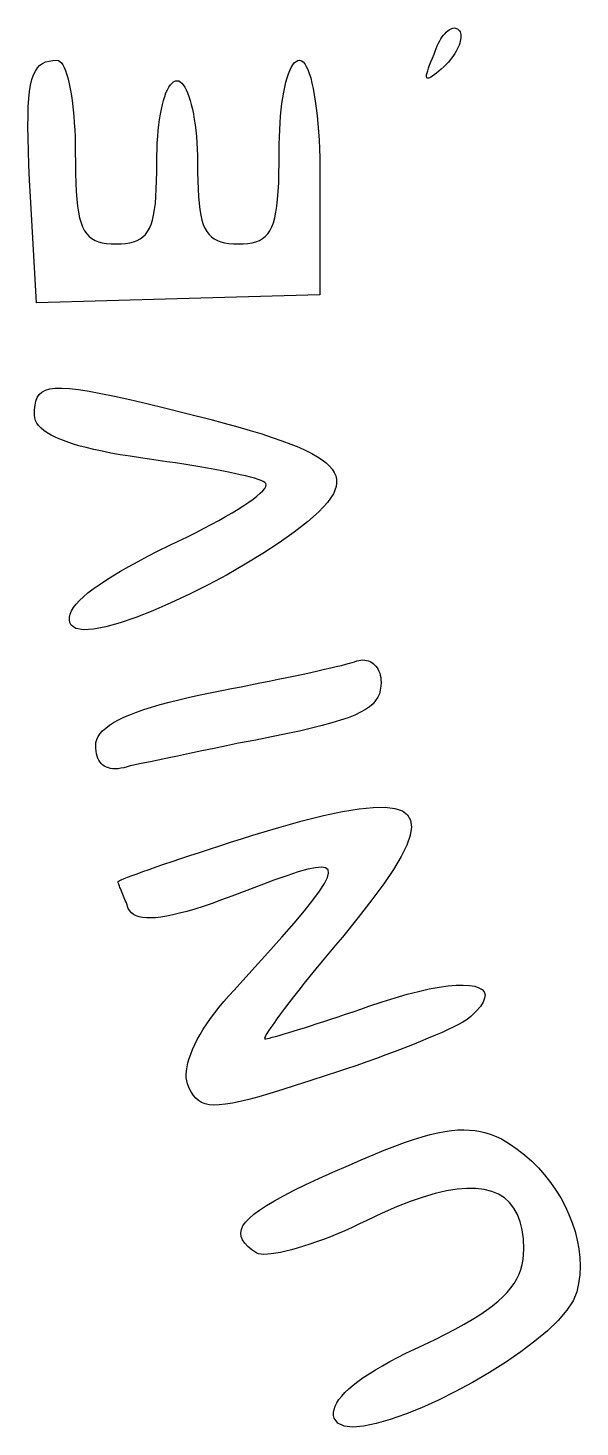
# Model space of a CAD drawing. Header units: metres. Extents: x -185 to 1201, y -340 to 309.
# Drawn here: x 858.2 to 862.98, y 54.16 to 66.27 of the extents above; entities that cross this region are included whole.
import ezdxf

# ---------------------------------------------------------------- set-up
doc = ezdxf.new("R2010")
doc.units = ezdxf.units.M

msp = doc.modelspace()

# ---------------------------------------------------------------- linework, layer by layer
for p, q in [((861.798, 66.2064), (861.81, 66.2201)), ((861.81, 66.2201), (861.821, 66.2322)), ((861.821, 66.2322), (861.833, 66.2426)), ((861.833, 66.2426), (861.845, 66.2512)), ((861.845, 66.2512), (861.857, 66.258)), ((861.857, 66.258), (861.868, 66.263)), ((861.868, 66.263), (861.879, 66.2661)), ((861.879, 66.2661), (861.89, 66.2673)), ((861.89, 66.2673), (861.9, 66.2665)), ((861.9, 66.2665), (861.91, 66.2638)), ((861.91, 66.2638), (861.919, 66.259)), ((861.919, 66.259), (861.927, 66.2521)), ((861.927, 66.2521), (861.934, 66.2435)), ((861.934, 66.2435), (861.94, 66.2337)), ((861.94, 66.2337), (861.944, 66.2227)), ((861.944, 66.2227), (861.947, 66.2106)), ((861.947, 66.2106), (861.948, 66.1975)), ((861.724, 66.0662), (861.733, 66.0906)), ((861.733, 66.0906), (861.743, 66.1136)), ((861.743, 66.1136), (861.753, 66.1352)), ((861.753, 66.1352), (861.764, 66.1553)), ((861.764, 66.1553), (861.775, 66.1739)), ((861.775, 66.1739), (861.786, 66.1909)), ((861.786, 66.1909), (861.798, 66.2064)), ((861.924, 66.1023), (861.916, 66.0844)), ((861.932, 66.1198), (861.924, 66.1023)), ((861.938, 66.1367), (861.932, 66.1198)), ((861.942, 66.153), (861.938, 66.1367)), ((861.945, 66.1686), (861.942, 66.153)), ((861.947, 66.1835), (861.945, 66.1686)), ((861.948, 66.1975), (861.947, 66.1835)), ((858.329, 65.9611), (858.355, 65.9734)), ((858.355, 65.9734), (858.385, 65.9816)), ((858.385, 65.9816), (858.417, 65.9861)), ((858.417, 65.9861), (858.452, 65.9875)), ((858.452, 65.9875), (858.465, 65.9849)), ((858.465, 65.9849), (858.478, 65.9772)), ((858.478, 65.9772), (858.491, 65.9646)), ((860.506, 65.9646), (860.521, 65.9772)), ((860.521, 65.9772), (860.536, 65.9849)), ((860.536, 65.9849), (860.551, 65.9875)), ((860.551, 65.9875), (860.567, 65.9841)), ((860.567, 65.9841), (860.582, 65.9741)), ((860.582, 65.9741), (860.597, 65.9578)), ((861.676, 65.9446), (861.688, 65.9731)), ((861.688, 65.9731), (861.701, 66.0051)), ((861.701, 66.0051), (861.716, 66.0404)), ((861.716, 66.0404), (861.724, 66.0662)), ((861.839, 65.972), (861.822, 65.9532)), ((861.854, 65.991), (861.839, 65.972)), ((861.869, 66.0099), (861.854, 65.991)), ((861.883, 66.0288), (861.869, 66.0099)), ((861.895, 66.0476), (861.883, 66.0288)), ((861.906, 66.0662), (861.895, 66.0476)), ((861.916, 66.0844), (861.906, 66.0662)), ((858.236, 65.8209), (858.25, 65.8611)), ((858.25, 65.8611), (858.266, 65.8947)), ((858.266, 65.8947), (858.284, 65.9222)), ((858.284, 65.9222), (858.305, 65.9442)), ((858.305, 65.9442), (858.329, 65.9611)), ((858.491, 65.9646), (858.503, 65.9473)), ((858.503, 65.9473), (858.514, 65.9255)), ((858.514, 65.9255), (858.526, 65.8994)), ((858.526, 65.8994), (858.536, 65.8692)), ((858.536, 65.8692), (858.546, 65.8351)), ((860.444, 65.8351), (860.455, 65.8692)), ((860.455, 65.8692), (860.467, 65.8994)), ((860.467, 65.8994), (860.479, 65.9255)), ((860.479, 65.9255), (860.492, 65.9473)), ((860.492, 65.9473), (860.506, 65.9646)), ((860.597, 65.9578), (860.61, 65.9354)), ((860.61, 65.9354), (860.624, 65.9073)), ((860.624, 65.9073), (860.636, 65.8737)), ((860.636, 65.8737), (860.648, 65.8348)), ((861.65, 65.8508), (861.651, 65.8631)), ((861.651, 65.8415), (861.65, 65.8508)), ((861.651, 65.8631), (861.655, 65.8786)), ((861.655, 65.8786), (861.66, 65.8974)), ((861.66, 65.8974), (861.667, 65.9193)), ((861.667, 65.9193), (861.676, 65.9446)), ((861.701, 65.8494), (861.687, 65.8408)), ((861.717, 65.8609), (861.701, 65.8494)), ((861.735, 65.8752), (861.717, 65.8609)), ((861.756, 65.8923), (861.735, 65.8752)), ((861.778, 65.9121), (861.756, 65.8923)), ((861.804, 65.9346), (861.778, 65.9121)), ((861.822, 65.9532), (861.804, 65.9346)), ((858.216, 65.7188), (858.225, 65.7736)), ((858.225, 65.7736), (858.236, 65.8209)), ((858.546, 65.8351), (858.556, 65.7973)), ((858.556, 65.7973), (858.565, 65.756)), ((858.565, 65.756), (858.573, 65.7114)), ((859.396, 65.705), (859.408, 65.732)), ((859.408, 65.732), (859.421, 65.7554)), ((859.421, 65.7554), (859.434, 65.775)), ((859.434, 65.775), (859.448, 65.7905)), ((859.448, 65.7905), (859.462, 65.8018)), ((859.462, 65.8018), (859.477, 65.8087)), ((859.477, 65.8087), (859.493, 65.8111)), ((859.493, 65.8111), (859.506, 65.8087)), ((859.506, 65.8087), (859.519, 65.8018)), ((859.519, 65.8018), (859.532, 65.7905)), ((859.532, 65.7905), (859.545, 65.775)), ((859.545, 65.775), (859.558, 65.7554)), ((859.558, 65.7554), (859.57, 65.732)), ((859.57, 65.732), (859.582, 65.705)), ((860.415, 65.7114), (860.424, 65.756)), ((860.424, 65.756), (860.433, 65.7973)), ((860.433, 65.7973), (860.444, 65.8351)), ((860.648, 65.8348), (860.659, 65.7911)), ((860.659, 65.7911), (860.67, 65.7426)), ((860.67, 65.7426), (860.679, 65.6898)), ((861.654, 65.8354), (861.651, 65.8415)), ((861.659, 65.8322), (861.654, 65.8354)), ((861.666, 65.8321), (861.659, 65.8322)), ((861.675, 65.835), (861.666, 65.8321)), ((861.687, 65.8408), (861.675, 65.835)), ((858.205, 65.5847), (858.21, 65.656)), ((858.21, 65.656), (858.216, 65.7188)), ((858.573, 65.7114), (858.581, 65.6636)), ((858.581, 65.6636), (858.587, 65.613)), ((858.587, 65.613), (858.593, 65.5597)), ((859.356, 65.5641), (859.365, 65.6039)), ((859.365, 65.6039), (859.375, 65.6407)), ((859.375, 65.6407), (859.385, 65.6745)), ((859.385, 65.6745), (859.396, 65.705)), ((859.582, 65.705), (859.593, 65.6745)), ((859.593, 65.6745), (859.604, 65.6407)), ((859.604, 65.6407), (859.614, 65.6039)), ((859.614, 65.6039), (859.624, 65.5641)), ((860.393, 65.5597), (860.399, 65.613)), ((860.399, 65.613), (860.407, 65.6636)), ((860.407, 65.6636), (860.415, 65.7114)), ((860.679, 65.6898), (860.688, 65.6329)), ((860.688, 65.6329), (860.696, 65.5722)), ((858.202, 65.4145), (858.203, 65.5043)), ((858.203, 65.5043), (858.205, 65.5847)), ((858.593, 65.5597), (858.599, 65.5038)), ((858.599, 65.5038), (858.603, 65.4456)), ((859.341, 65.4765), (859.348, 65.5215)), ((859.348, 65.5215), (859.356, 65.5641)), ((859.624, 65.5641), (859.633, 65.5215)), ((859.633, 65.5215), (859.641, 65.4765)), ((860.383, 65.4456), (860.388, 65.5038)), ((860.388, 65.5038), (860.393, 65.5597)), ((860.696, 65.5722), (860.703, 65.5079)), ((860.703, 65.5079), (860.71, 65.4404)), ((858.203, 65.3147), (858.202, 65.4145)), ((858.603, 65.4456), (858.607, 65.3853)), ((858.607, 65.3853), (858.609, 65.3231)), ((859.325, 65.3279), (859.329, 65.3795)), ((859.329, 65.3795), (859.335, 65.4291)), ((859.335, 65.4291), (859.341, 65.4765)), ((859.641, 65.4765), (859.648, 65.4291)), ((859.648, 65.4291), (859.654, 65.3795)), ((859.654, 65.3795), (859.66, 65.3279)), ((860.377, 65.3231), (860.38, 65.3853)), ((860.38, 65.3853), (860.383, 65.4456)), ((860.71, 65.4404), (860.715, 65.3699)), ((860.715, 65.3699), (860.72, 65.2966)), ((858.206, 65.2044), (858.203, 65.3147)), ((858.609, 65.3231), (858.611, 65.2592)), ((858.611, 65.2592), (858.611, 65.1937)), ((859.319, 65.2196), (859.321, 65.2746)), ((859.321, 65.2746), (859.325, 65.3279)), ((859.66, 65.3279), (859.664, 65.2746)), ((859.664, 65.2746), (859.667, 65.2196)), ((860.375, 65.1937), (860.376, 65.2592)), ((860.376, 65.2592), (860.377, 65.3231)), ((860.72, 65.2966), (860.723, 65.2209)), ((858.21, 65.0831), (858.206, 65.2044)), ((858.611, 65.1937), (858.612, 65.0972)), ((859.317, 65.1632), (859.319, 65.2196)), ((859.317, 65.1055), (859.317, 65.1632)), ((859.667, 65.2196), (859.669, 65.1632)), ((859.669, 65.1632), (859.669, 65.1055)), ((860.375, 65.0972), (860.375, 65.1937)), ((860.723, 65.2209), (860.726, 65.1431)), ((860.726, 65.1431), (860.727, 65.0634)), ((858.216, 64.9504), (858.21, 65.0831)), ((858.612, 65.0972), (858.613, 65.0086)), ((858.613, 65.0086), (858.615, 64.9276)), ((859.315, 64.9444), (859.316, 65.0216)), ((859.316, 65.0216), (859.317, 65.1055)), ((859.669, 65.1055), (859.67, 65.0216)), ((859.67, 65.0216), (859.671, 64.9444)), ((860.371, 64.9276), (860.373, 65.0086)), ((860.373, 65.0086), (860.375, 65.0972)), ((860.727, 65.0634), (860.728, 64.9821)), ((858.223, 64.8057), (858.216, 64.9504)), ((858.615, 64.9276), (858.619, 64.8538)), ((859.312, 64.8734), (859.315, 64.9444)), ((859.671, 64.9444), (859.674, 64.8734)), ((860.367, 64.8538), (860.371, 64.9276)), ((860.728, 64.9821), (860.728, 63.959)), ((858.276, 63.8885), (858.223, 64.8057)), ((858.619, 64.8538), (858.624, 64.7869)), ((858.624, 64.7869), (858.631, 64.7267)), ((859.304, 64.7497), (859.309, 64.8087)), ((859.309, 64.8087), (859.312, 64.8734)), ((859.674, 64.8734), (859.677, 64.8087)), ((859.677, 64.8087), (859.682, 64.7497)), ((860.355, 64.7267), (860.362, 64.7869)), ((860.362, 64.7869), (860.367, 64.8538)), ((858.631, 64.7267), (858.639, 64.6727)), ((858.639, 64.6727), (858.649, 64.6248)), ((859.279, 64.6057), (859.289, 64.6485)), ((859.289, 64.6485), (859.297, 64.6964)), ((859.297, 64.6964), (859.304, 64.7497)), ((859.682, 64.7497), (859.689, 64.6964)), ((859.689, 64.6964), (859.697, 64.6485)), ((859.697, 64.6485), (859.707, 64.6057)), ((860.337, 64.6248), (860.347, 64.6727)), ((860.347, 64.6727), (860.355, 64.7267)), ((858.649, 64.6248), (858.661, 64.5825)), ((858.661, 64.5825), (858.675, 64.5455)), ((858.675, 64.5455), (858.691, 64.5136)), ((859.236, 64.5055), (859.253, 64.5345)), ((859.253, 64.5345), (859.267, 64.5678)), ((859.267, 64.5678), (859.279, 64.6057)), ((859.707, 64.6057), (859.719, 64.5678)), ((859.719, 64.5678), (859.733, 64.5345)), ((859.733, 64.5345), (859.75, 64.5055)), ((860.295, 64.5136), (860.311, 64.5455)), ((860.311, 64.5455), (860.325, 64.5825)), ((860.325, 64.5825), (860.337, 64.6248)), ((858.691, 64.5136), (858.71, 64.4864)), ((858.71, 64.4864), (858.731, 64.4635)), ((858.731, 64.4635), (858.755, 64.4448)), ((858.755, 64.4448), (858.782, 64.4298)), ((858.782, 64.4298), (858.812, 64.4182)), ((858.812, 64.4182), (858.845, 64.4098)), ((858.845, 64.4098), (858.881, 64.4041)), ((858.881, 64.4041), (858.921, 64.401)), ((858.921, 64.401), (858.964, 64.4)), ((858.964, 64.4), (859.007, 64.401)), ((859.007, 64.401), (859.047, 64.404)), ((859.047, 64.404), (859.083, 64.4095)), ((859.083, 64.4095), (859.116, 64.4175)), ((859.116, 64.4175), (859.146, 64.4284)), ((859.146, 64.4284), (859.172, 64.4424)), ((859.172, 64.4424), (859.196, 64.4597)), ((859.196, 64.4597), (859.218, 64.4807)), ((859.218, 64.4807), (859.236, 64.5055)), ((859.75, 64.5055), (859.769, 64.4807)), ((859.769, 64.4807), (859.79, 64.4597)), ((859.79, 64.4597), (859.814, 64.4424)), ((859.814, 64.4424), (859.841, 64.4284)), ((859.841, 64.4284), (859.87, 64.4175)), ((859.87, 64.4175), (859.903, 64.4095)), ((859.903, 64.4095), (859.939, 64.404)), ((859.939, 64.404), (859.979, 64.401)), ((859.979, 64.401), (860.022, 64.4)), ((860.022, 64.4), (860.065, 64.401)), ((860.065, 64.401), (860.105, 64.4041)), ((860.105, 64.4041), (860.141, 64.4098)), ((860.141, 64.4098), (860.174, 64.4182)), ((860.174, 64.4182), (860.204, 64.4298)), ((860.204, 64.4298), (860.231, 64.4448)), ((860.231, 64.4448), (860.255, 64.4635)), ((860.255, 64.4635), (860.276, 64.4864)), ((860.276, 64.4864), (860.295, 64.5136)), ((859.493, 63.9238), (858.276, 63.8885)), ((860.728, 63.959), (859.493, 63.9238)), ((858.271, 63.0397), (858.282, 63.0704)), ((858.282, 63.0704), (858.299, 63.0964)), ((858.299, 63.0964), (858.323, 63.1174)), ((858.323, 63.1174), (858.353, 63.1335)), ((858.353, 63.1335), (858.391, 63.1447)), ((858.391, 63.1447), (858.438, 63.1509)), ((858.438, 63.1509), (858.494, 63.1521)), ((858.494, 63.1521), (858.561, 63.1482)), ((858.561, 63.1482), (858.639, 63.1393)), ((858.639, 63.1393), (858.73, 63.1253)), ((858.73, 63.1253), (858.833, 63.1063)), ((858.833, 63.1063), (858.95, 63.082)), ((858.95, 63.082), (859.082, 63.0527)), ((858.258, 62.9183), (858.259, 62.9636)), ((858.259, 62.9636), (858.263, 63.004)), ((858.263, 63.004), (858.271, 63.0397)), ((859.082, 63.0527), (859.23, 63.0181)), ((859.23, 63.0181), (859.394, 62.9783)), ((859.394, 62.9783), (859.576, 62.9333)), ((858.261, 62.8948), (858.258, 62.9183)), ((858.267, 62.8718), (858.261, 62.8948)), ((858.279, 62.8493), (858.267, 62.8718)), ((858.294, 62.8273), (858.279, 62.8493)), ((858.315, 62.8059), (858.294, 62.8273)), ((859.576, 62.9333), (859.775, 62.8831)), ((859.775, 62.8831), (859.9, 62.8493)), ((859.9, 62.8493), (860.017, 62.8168)), ((858.34, 62.785), (858.315, 62.8059)), ((858.369, 62.7646), (858.34, 62.785)), ((858.403, 62.7448), (858.369, 62.7646)), ((858.442, 62.7254), (858.403, 62.7448)), ((858.485, 62.7067), (858.442, 62.7254)), ((858.533, 62.6884), (858.485, 62.7067)), ((860.017, 62.8168), (860.125, 62.7853)), ((860.125, 62.7853), (860.224, 62.7548)), ((860.224, 62.7548), (860.316, 62.7251)), ((860.316, 62.7251), (860.399, 62.6962)), ((858.586, 62.6707), (858.533, 62.6884)), ((858.643, 62.6535), (858.586, 62.6707)), ((858.705, 62.6368), (858.643, 62.6535)), ((858.772, 62.6207), (858.705, 62.6368)), ((858.843, 62.6051), (858.772, 62.6207)), ((858.919, 62.59), (858.843, 62.6051)), ((859, 62.5754), (858.919, 62.59)), ((860.399, 62.6962), (860.475, 62.6679)), ((860.475, 62.6679), (860.544, 62.6401)), ((860.544, 62.6401), (860.605, 62.6126)), ((860.605, 62.6126), (860.659, 62.5854)), ((860.659, 62.5854), (860.707, 62.5583)), ((859.085, 62.5614), (859, 62.5754)), ((859.176, 62.5479), (859.085, 62.5614)), ((859.252, 62.5372), (859.176, 62.5479)), ((859.328, 62.5263), (859.252, 62.5372)), ((859.403, 62.5152), (859.328, 62.5263)), ((859.477, 62.5039), (859.403, 62.5152)), ((859.55, 62.4925), (859.477, 62.5039)), ((859.62, 62.4811), (859.55, 62.4925)), ((859.689, 62.4696), (859.62, 62.4811)), ((859.755, 62.4582), (859.689, 62.4696)), ((859.818, 62.4468), (859.755, 62.4582)), ((860.707, 62.5583), (860.748, 62.5313)), ((860.748, 62.5313), (860.783, 62.5041)), ((860.783, 62.5041), (860.812, 62.4767)), ((860.812, 62.4767), (860.834, 62.449)), ((859.879, 62.4355), (859.818, 62.4468)), ((859.936, 62.4243), (859.879, 62.4355)), ((859.99, 62.4133), (859.936, 62.4243)), ((860.039, 62.4025), (859.99, 62.4133)), ((860.085, 62.392), (860.039, 62.4025)), ((860.126, 62.3817), (860.085, 62.392)), ((860.162, 62.3718), (860.126, 62.3817)), ((860.193, 62.3623), (860.162, 62.3718)), ((860.218, 62.3531), (860.193, 62.3623)), ((860.238, 62.3445), (860.218, 62.3531)), ((860.252, 62.3362), (860.238, 62.3445)), ((860.261, 62.3269), (860.252, 62.3362)), ((860.834, 62.449), (860.852, 62.4208)), ((860.852, 62.4208), (860.864, 62.392)), ((860.864, 62.392), (860.87, 62.3625)), ((860.87, 62.3625), (860.872, 62.3322)), ((860.15, 62.192), (860.183, 62.2177)), ((860.183, 62.2177), (860.211, 62.2415)), ((860.211, 62.2415), (860.234, 62.2632)), ((860.234, 62.2632), (860.25, 62.2828)), ((860.25, 62.2828), (860.26, 62.3)), ((860.26, 62.3), (860.264, 62.3147)), ((860.264, 62.3147), (860.261, 62.3269)), ((860.844, 62.2355), (860.792, 62.1617)), ((860.869, 62.301), (860.844, 62.2355)), ((860.872, 62.3322), (860.869, 62.301)), ((859.968, 62.0734), (860.021, 62.1051)), ((860.021, 62.1051), (860.069, 62.1356)), ((860.069, 62.1356), (860.112, 62.1646)), ((860.112, 62.1646), (860.15, 62.192)), ((860.792, 62.1617), (860.717, 62.081)), ((859.788, 61.9716), (859.852, 62.0065)), ((859.852, 62.0065), (859.912, 62.0404)), ((859.912, 62.0404), (859.968, 62.0734)), ((860.62, 61.995), (860.506, 61.9052)), ((860.717, 62.081), (860.62, 61.995)), ((859.501, 61.8265), (859.577, 61.8633)), ((859.577, 61.8633), (859.65, 61.8999)), ((859.65, 61.8999), (859.72, 61.9361)), ((859.72, 61.9361), (859.788, 61.9716)), ((860.506, 61.9052), (860.376, 61.813)), ((859.238, 61.6968), (859.327, 61.7425)), ((859.327, 61.7425), (859.423, 61.7894)), ((859.423, 61.7894), (859.501, 61.8265)), ((860.376, 61.813), (860.234, 61.7198)), ((859.002, 61.5679), (859.075, 61.6095)), ((859.075, 61.6095), (859.154, 61.6525)), ((859.154, 61.6525), (859.238, 61.6968)), ((860.082, 61.6273), (859.924, 61.5368)), ((860.234, 61.7198), (860.082, 61.6273)), ((858.817, 61.4508), (858.873, 61.4885)), ((858.873, 61.4885), (858.935, 61.5275)), ((858.935, 61.5275), (859.002, 61.5679)), ((859.924, 61.5368), (859.762, 61.4499)), ((858.682, 61.3456), (858.721, 61.3793)), ((858.721, 61.3793), (858.766, 61.4144)), ((858.766, 61.4144), (858.817, 61.4508)), ((859.599, 61.368), (859.439, 61.2926)), ((859.762, 61.4499), (859.599, 61.368)), ((858.579, 61.2239), (858.596, 61.2523)), ((858.596, 61.2523), (858.619, 61.2821)), ((858.619, 61.2821), (858.648, 61.3132)), ((858.648, 61.3132), (858.682, 61.3456)), ((859.439, 61.2926), (859.283, 61.2252)), ((858.561, 61.171), (858.567, 61.1968)), ((858.561, 61.1465), (858.561, 61.171)), ((858.565, 61.1234), (858.561, 61.1465)), ((858.567, 61.1968), (858.579, 61.2239)), ((859.136, 61.1673), (858.999, 61.1203)), ((859.283, 61.2252), (859.136, 61.1673)), ((858.576, 61.1015), (858.565, 61.1234)), ((858.616, 61.0715), (858.576, 61.1015)), ((858.681, 61.0599), (858.616, 61.0715)), ((858.768, 61.0651), (858.681, 61.0599)), ((858.875, 61.0857), (858.768, 61.0651)), ((858.999, 61.1203), (858.875, 61.0857)), ((860.913, 60.7531), (860.951, 60.7626)), ((860.951, 60.7626), (860.983, 60.7709)), ((860.983, 60.7709), (861.008, 60.7781)), ((861.008, 60.7781), (861.028, 60.784)), ((861.028, 60.784), (861.046, 60.7909)), ((861.046, 60.7909), (861.064, 60.7958)), ((861.064, 60.7958), (861.082, 60.7986)), ((861.082, 60.7986), (861.099, 60.7995)), ((861.099, 60.7995), (861.116, 60.7986)), ((861.116, 60.7986), (861.132, 60.7959)), ((861.132, 60.7959), (861.147, 60.7915)), ((861.147, 60.7915), (861.162, 60.7854)), ((861.162, 60.7854), (861.176, 60.7778)), ((861.176, 60.7778), (861.189, 60.7686)), ((861.189, 60.7686), (861.201, 60.7579)), ((860.366, 60.6325), (860.441, 60.6481)), ((860.441, 60.6481), (860.513, 60.6634)), ((860.513, 60.6634), (860.582, 60.6782)), ((860.582, 60.6782), (860.648, 60.6925)), ((860.648, 60.6925), (860.71, 60.7061)), ((860.71, 60.7061), (860.768, 60.7191)), ((860.768, 60.7191), (860.821, 60.7313)), ((860.821, 60.7313), (860.869, 60.7427)), ((860.869, 60.7427), (860.913, 60.7531)), ((861.201, 60.7579), (861.212, 60.7459)), ((861.212, 60.7459), (861.222, 60.7326)), ((861.222, 60.7326), (861.231, 60.718)), ((861.231, 60.718), (861.238, 60.7022)), ((861.238, 60.7022), (861.245, 60.6853)), ((861.245, 60.6853), (861.25, 60.6673)), ((861.25, 60.6673), (861.254, 60.6483)), ((861.254, 60.6483), (861.256, 60.6284)), ((859.793, 60.5194), (859.878, 60.5354)), ((859.878, 60.5354), (859.962, 60.5516)), ((859.962, 60.5516), (860.045, 60.5679)), ((860.045, 60.5679), (860.128, 60.5842)), ((860.128, 60.5842), (860.209, 60.6005)), ((860.209, 60.6005), (860.289, 60.6166)), ((860.289, 60.6166), (860.366, 60.6325)), ((861.25, 60.5381), (861.242, 60.5063)), ((861.255, 60.5718), (861.25, 60.5381)), ((861.257, 60.6076), (861.255, 60.5718)), ((861.256, 60.6284), (861.257, 60.6076)), ((859.272, 60.3915), (859.346, 60.4131)), ((859.346, 60.4131), (859.424, 60.4345)), ((859.424, 60.4345), (859.508, 60.4558)), ((859.508, 60.4558), (859.598, 60.4771)), ((859.598, 60.4771), (859.693, 60.4983)), ((859.693, 60.4983), (859.793, 60.5194)), ((861.187, 60.4211), (861.158, 60.3953)), ((861.21, 60.4481), (861.187, 60.4211)), ((861.228, 60.4764), (861.21, 60.4481)), ((861.242, 60.5063), (861.228, 60.4764)), ((858.943, 60.2578), (858.985, 60.2807)), ((858.985, 60.2807), (859.032, 60.3034)), ((859.032, 60.3034), (859.084, 60.3257)), ((859.084, 60.3257), (859.142, 60.3479)), ((859.142, 60.3479), (859.204, 60.3698)), ((859.204, 60.3698), (859.272, 60.3915)), ((860.972, 60.3002), (860.906, 60.2774)), ((861.03, 60.3232), (860.972, 60.3002)), ((861.08, 60.3466), (861.03, 60.3232)), ((861.122, 60.3706), (861.08, 60.3466)), ((861.158, 60.3953), (861.122, 60.3706)), ((858.809, 60.1379), (858.826, 60.1627)), ((858.826, 60.1627), (858.848, 60.1871)), ((858.848, 60.1871), (858.875, 60.211)), ((858.875, 60.211), (858.906, 60.2346)), ((858.906, 60.2346), (858.943, 60.2578)), ((860.436, 60.1595), (860.31, 60.1338)), ((860.55, 60.1843), (860.436, 60.1595)), ((860.654, 60.2083), (860.55, 60.1843)), ((860.748, 60.2317), (860.654, 60.2083)), ((860.832, 60.2547), (860.748, 60.2317)), ((860.906, 60.2774), (860.832, 60.2547)), ((858.788, 60.0608), (858.79, 60.087)), ((858.788, 60.0352), (858.788, 60.0608)), ((858.79, 60.087), (858.797, 60.1127)), ((858.797, 60.1127), (858.809, 60.1379)), ((859.919, 60.0569), (859.813, 60.0346)), ((860.022, 60.0785), (859.919, 60.0569)), ((860.172, 60.1068), (860.022, 60.0785)), ((860.31, 60.1338), (860.172, 60.1068)), ((858.791, 60.0111), (858.788, 60.0352)), ((858.795, 59.9887), (858.791, 60.0111)), ((858.8, 59.968), (858.795, 59.9887)), ((858.807, 59.9489), (858.8, 59.968)), ((858.816, 59.9316), (858.807, 59.9489)), ((858.826, 59.916), (858.816, 59.9316)), ((858.837, 59.9022), (858.826, 59.916)), ((859.261, 59.9197), (859.182, 59.9037)), ((859.396, 59.9477), (859.261, 59.9197)), ((859.495, 59.9682), (859.396, 59.9477)), ((859.599, 59.9899), (859.495, 59.9682)), ((859.706, 60.0121), (859.599, 59.9899)), ((859.813, 60.0346), (859.706, 60.0121)), ((858.85, 59.8902), (858.837, 59.9022)), ((858.865, 59.88), (858.85, 59.8902)), ((858.881, 59.8717), (858.865, 59.88)), ((858.898, 59.8652), (858.881, 59.8717)), ((858.917, 59.8607), (858.898, 59.8652)), ((858.937, 59.8581), (858.917, 59.8607)), ((858.959, 59.8574), (858.937, 59.8581)), ((858.982, 59.8588), (858.959, 59.8574)), ((859.006, 59.8621), (858.982, 59.8588)), ((859.032, 59.8675), (859.006, 59.8621)), ((859.059, 59.8749), (859.032, 59.8675)), ((859.087, 59.8844), (859.059, 59.8749)), ((859.116, 59.8901), (859.087, 59.8844)), ((859.182, 59.9037), (859.116, 59.8901)), ((860.575, 59.4072), (860.759, 59.4528)), ((860.759, 59.4528), (860.922, 59.4876)), ((860.922, 59.4876), (861.066, 59.5116)), ((861.066, 59.5116), (861.189, 59.5243)), ((861.189, 59.5243), (861.293, 59.5256)), ((861.293, 59.5256), (861.376, 59.5153)), ((861.376, 59.5153), (861.441, 59.4931)), ((861.441, 59.4931), (861.486, 59.4589)), ((861.486, 59.4589), (861.512, 59.4124)), ((860.146, 59.2847), (860.371, 59.3511)), ((860.371, 59.3511), (860.575, 59.4072)), ((861.52, 59.3533), (861.509, 59.2815)), ((861.512, 59.4124), (861.52, 59.3533)), ((859.772, 59.1629), (859.862, 59.1923)), ((859.862, 59.1923), (859.954, 59.2224)), ((859.954, 59.2224), (860.049, 59.2533)), ((860.049, 59.2533), (860.146, 59.2847)), ((861.479, 59.1967), (861.431, 59.0987)), ((861.509, 59.2815), (861.479, 59.1967)), ((859.449, 59.0556), (859.524, 59.0807)), ((859.524, 59.0807), (859.603, 59.1071)), ((859.603, 59.1071), (859.686, 59.1345)), ((859.686, 59.1345), (859.772, 59.1629)), ((861.431, 59.0987), (861.364, 58.9873)), ((859.102, 58.9344), (859.146, 58.9506)), ((859.146, 58.9506), (859.196, 58.9685)), ((859.196, 58.9685), (859.251, 58.988)), ((859.251, 58.988), (859.312, 59.0091)), ((859.312, 59.0091), (859.378, 59.0317)), ((859.378, 59.0317), (859.449, 59.0556)), ((860.54, 58.9652), (860.442, 58.9334)), ((860.622, 58.9884), (860.54, 58.9652)), ((860.689, 59.0024), (860.622, 58.9884)), ((860.741, 59.0067), (860.689, 59.0024)), ((860.777, 59.0008), (860.741, 59.0067)), ((860.798, 58.9841), (860.777, 59.0008)), ((860.792, 58.9165), (860.803, 58.9562)), ((860.803, 58.9562), (860.798, 58.9841)), ((861.364, 58.9873), (861.28, 58.8622)), ((858.982, 58.879), (858.983, 58.8828)), ((858.982, 58.8757), (858.982, 58.879)), ((858.983, 58.8712), (858.982, 58.8757)), ((858.983, 58.8828), (858.992, 58.889)), ((858.985, 58.8654), (858.983, 58.8712)), ((858.987, 58.8586), (858.985, 58.8654)), ((858.99, 58.8506), (858.987, 58.8586)), ((858.994, 58.8417), (858.99, 58.8506)), ((858.992, 58.889), (859.009, 58.8973)), ((858.998, 58.8319), (858.994, 58.8417)), ((859.002, 58.8212), (858.998, 58.8319)), ((859.009, 58.8973), (859.033, 58.9077)), ((859.033, 58.9077), (859.064, 58.9201)), ((859.064, 58.9201), (859.102, 58.9344)), ((860.201, 58.8456), (859.965, 58.7554)), ((860.329, 58.8933), (860.201, 58.8456)), ((860.442, 58.9334), (860.329, 58.8933)), ((860.724, 58.7997), (860.766, 58.8645)), ((860.766, 58.8645), (860.792, 58.9165)), ((861.28, 58.8622), (861.178, 58.7232)), ((859.018, 58.7846), (859.002, 58.8212)), ((859.023, 58.7711), (859.018, 58.7846)), ((859.029, 58.7571), (859.023, 58.7711)), ((859.035, 58.7426), (859.029, 58.7571)), ((859.041, 58.7277), (859.035, 58.7426)), ((859.047, 58.7125), (859.041, 58.7277)), ((859.053, 58.6971), (859.047, 58.7125)), ((859.877, 58.7231), (859.795, 58.6939)), ((859.965, 58.7554), (859.877, 58.7231)), ((860.593, 58.6296), (860.667, 58.7216)), ((860.667, 58.7216), (860.724, 58.7997)), ((861.178, 58.7232), (861.059, 58.5702)), ((859.059, 58.6814), (859.053, 58.6971)), ((859.064, 58.6656), (859.059, 58.6814)), ((859.07, 58.6497), (859.064, 58.6656)), ((859.082, 58.6299), (859.07, 58.6497)), ((859.097, 58.6127), (859.082, 58.6299)), ((859.116, 58.5983), (859.097, 58.6127)), ((859.139, 58.5865), (859.116, 58.5983)), ((859.165, 58.5775), (859.139, 58.5865)), ((859.456, 58.5938), (859.402, 58.5828)), ((859.514, 58.6078), (859.456, 58.5938)), ((859.577, 58.6248), (859.514, 58.6078)), ((859.645, 58.6448), (859.577, 58.6248)), ((859.718, 58.6678), (859.645, 58.6448)), ((859.795, 58.6939), (859.718, 58.6678)), ((860.504, 58.5233), (860.593, 58.6296)), ((859.194, 58.5713), (859.165, 58.5775)), ((859.228, 58.5679), (859.194, 58.5713)), ((859.265, 58.5673), (859.228, 58.5679)), ((859.306, 58.5696), (859.265, 58.5673)), ((859.352, 58.5748), (859.306, 58.5696)), ((859.402, 58.5828), (859.352, 58.5748)), ((860.399, 58.4021), (860.504, 58.5233)), ((861.059, 58.5702), (860.922, 58.4028)), ((860.278, 58.2655), (860.399, 58.4021)), ((860.922, 58.4028), (860.862, 58.3319)), ((860.14, 58.1131), (860.278, 58.2655)), ((860.804, 58.2624), (860.747, 58.1944)), ((860.862, 58.3319), (860.804, 58.2624)), ((859.987, 57.9442), (860.14, 58.1131)), ((860.693, 58.1282), (860.641, 58.0641)), ((860.747, 58.1944), (860.693, 58.1282)), ((860.591, 58.0023), (860.545, 57.943)), ((860.641, 58.0641), (860.591, 58.0023)), ((861.758, 57.9685), (861.836, 57.9792)), ((861.836, 57.9792), (861.906, 57.9854)), ((861.906, 57.9854), (861.968, 57.9869)), ((861.968, 57.9869), (862.022, 57.9839)), ((862.022, 57.9839), (862.067, 57.9763)), ((859.897, 57.8443), (859.941, 57.894)), ((859.941, 57.894), (859.987, 57.9442)), ((860.5, 57.8866), (860.459, 57.8332)), ((860.545, 57.943), (860.5, 57.8866)), ((861.267, 57.8429), (861.378, 57.8777)), ((861.378, 57.8777), (861.483, 57.9077)), ((861.483, 57.9077), (861.582, 57.9327)), ((861.582, 57.9327), (861.673, 57.953)), ((861.673, 57.953), (861.758, 57.9685)), ((862.067, 57.9763), (862.104, 57.9643)), ((862.104, 57.9643), (862.131, 57.948)), ((862.131, 57.948), (862.148, 57.9273)), ((862.153, 57.873), (862.14, 57.8396)), ((862.148, 57.9273), (862.156, 57.9023)), ((862.156, 57.9023), (862.153, 57.873)), ((859.782, 57.6983), (859.818, 57.7463)), ((859.818, 57.7463), (859.856, 57.795)), ((859.856, 57.795), (859.897, 57.8443)), ((860.387, 57.7368), (860.355, 57.6941)), ((860.421, 57.7832), (860.387, 57.7368)), ((860.459, 57.8332), (860.421, 57.7832)), ((860.949, 57.7343), (861.015, 57.7566)), ((861.015, 57.7566), (861.083, 57.7795)), ((861.083, 57.7795), (861.151, 57.8031)), ((861.151, 57.8031), (861.267, 57.8429)), ((862.08, 57.7605), (862.033, 57.7149)), ((862.116, 57.8021), (862.08, 57.7605)), ((862.14, 57.8396), (862.116, 57.8021)), ((859.719, 57.6048), (859.749, 57.6511)), ((859.749, 57.6511), (859.782, 57.6983)), ((860.304, 57.6213), (860.284, 57.5917)), ((860.328, 57.6556), (860.304, 57.6213)), ((860.355, 57.6941), (860.328, 57.6556)), ((860.543, 57.6024), (860.593, 57.6182)), ((860.593, 57.6182), (860.646, 57.6351)), ((860.646, 57.6351), (860.703, 57.6531)), ((860.703, 57.6531), (860.761, 57.6721)), ((860.761, 57.6721), (860.822, 57.692)), ((860.822, 57.692), (860.885, 57.7127)), ((860.885, 57.7127), (860.949, 57.7343)), ((861.885, 57.625), (861.837, 57.6021)), ((861.927, 57.6464), (861.885, 57.625)), ((861.963, 57.6662), (861.927, 57.6464)), ((861.993, 57.6843), (861.963, 57.6662)), ((862.016, 57.7006), (861.993, 57.6843)), ((862.033, 57.7149), (862.016, 57.7006)), ((859.645, 57.4723), (859.667, 57.5153)), ((859.667, 57.5153), (859.692, 57.5595)), ((859.692, 57.5595), (859.719, 57.6048)), ((860.251, 57.5327), (860.249, 57.5238)), ((860.249, 57.5238), (860.252, 57.5208)), ((860.258, 57.5471), (860.251, 57.5327)), ((860.252, 57.5208), (860.26, 57.5217)), ((860.269, 57.5668), (860.258, 57.5471)), ((860.26, 57.5217), (860.273, 57.5244)), ((860.284, 57.5917), (860.269, 57.5668)), ((860.273, 57.5244), (860.291, 57.5289)), ((860.291, 57.5289), (860.315, 57.5349)), ((860.315, 57.5349), (860.342, 57.5426)), ((860.342, 57.5426), (860.375, 57.5518)), ((860.375, 57.5518), (860.411, 57.5624)), ((860.411, 57.5624), (860.451, 57.5745)), ((860.451, 57.5745), (860.495, 57.5878)), ((860.495, 57.5878), (860.543, 57.6024)), ((861.599, 57.4988), (861.529, 57.4706)), ((861.665, 57.5262), (861.599, 57.4988)), ((861.727, 57.5526), (861.665, 57.5262)), ((861.784, 57.578), (861.727, 57.5526)), ((861.837, 57.6021), (861.784, 57.578)), ((859.596, 57.3518), (859.61, 57.3904)), ((859.61, 57.3904), (859.626, 57.4307)), ((859.626, 57.4307), (859.645, 57.4723)), ((861.299, 57.3827), (861.217, 57.3527)), ((861.379, 57.4125), (861.299, 57.3827)), ((861.455, 57.4418), (861.379, 57.4125)), ((861.529, 57.4706), (861.455, 57.4418)), ((859.573, 57.246), (859.578, 57.2794)), ((859.578, 57.2794), (859.586, 57.3147)), ((859.586, 57.3147), (859.596, 57.3518)), ((860.959, 57.2624), (860.87, 57.2327)), ((861.047, 57.2924), (860.959, 57.2624)), ((861.133, 57.3226), (861.047, 57.2924)), ((861.217, 57.3527), (861.133, 57.3226)), ((859.57, 57.2145), (859.573, 57.246)), ((859.571, 57.185), (859.57, 57.2145)), ((859.575, 57.1578), (859.571, 57.185)), ((859.581, 57.1328), (859.575, 57.1578)), ((859.597, 57.0952), (859.581, 57.1328)), ((860.641, 57.158), (860.514, 57.1171)), ((860.781, 57.2033), (860.641, 57.158)), ((860.87, 57.2327), (860.781, 57.2033)), ((859.614, 57.0619), (859.597, 57.0952)), ((859.633, 57.0328), (859.614, 57.0619)), ((859.654, 57.008), (859.633, 57.0328)), ((860.199, 57.0212), (860.114, 56.9981)), ((860.294, 57.0487), (860.199, 57.0212)), ((860.398, 57.0806), (860.294, 57.0487)), ((860.514, 57.1171), (860.398, 57.0806)), ((859.677, 56.9875), (859.654, 57.008)), ((859.704, 56.9713), (859.677, 56.9875)), ((859.734, 56.9594), (859.704, 56.9713)), ((859.77, 56.9519), (859.734, 56.9594)), ((859.81, 56.9487), (859.77, 56.9519)), ((859.857, 56.9498), (859.81, 56.9487)), ((859.91, 56.9553), (859.857, 56.9498)), ((859.97, 56.9651), (859.91, 56.9553)), ((860.038, 56.9794), (859.97, 56.9651)), ((860.114, 56.9981), (860.038, 56.9794)), ((861.459, 56.6243), (861.538, 56.6512)), ((861.538, 56.6512), (861.612, 56.6742)), ((861.612, 56.6742), (861.682, 56.6934)), ((861.682, 56.6934), (861.747, 56.7087)), ((861.747, 56.7087), (861.808, 56.7205)), ((861.808, 56.7205), (861.866, 56.7286)), ((861.866, 56.7286), (861.921, 56.7333)), ((861.921, 56.7333), (861.973, 56.7346)), ((861.973, 56.7346), (862.023, 56.7326)), ((862.023, 56.7326), (862.071, 56.7274)), ((862.071, 56.7274), (862.118, 56.719)), ((862.118, 56.719), (862.163, 56.7077)), ((862.163, 56.7077), (862.208, 56.6935)), ((862.208, 56.6935), (862.253, 56.6764)), ((862.253, 56.6764), (862.298, 56.6565)), ((862.298, 56.6565), (862.368, 56.6145)), ((861.188, 56.5189), (861.284, 56.5582)), ((861.284, 56.5582), (861.375, 56.5933)), ((861.375, 56.5933), (861.459, 56.6243)), ((862.368, 56.6145), (862.435, 56.5681)), ((862.435, 56.5681), (862.499, 56.5175)), ((860.84, 56.3682), (860.975, 56.4272)), ((860.975, 56.4272), (861.085, 56.4753)), ((861.085, 56.4753), (861.188, 56.5189)), ((862.499, 56.5175), (862.56, 56.4631)), ((862.56, 56.4631), (862.618, 56.4052)), ((862.618, 56.4052), (862.672, 56.3441)), ((860.605, 56.2604), (860.717, 56.3126)), ((860.717, 56.3126), (860.84, 56.3682)), ((862.672, 56.3441), (862.722, 56.2802)), ((860.334, 56.1212), (860.414, 56.1648)), ((860.414, 56.1648), (860.504, 56.2112)), ((860.504, 56.2112), (860.605, 56.2604)), ((861.725, 56.1828), (861.62, 56.1522)), ((861.824, 56.2054), (861.725, 56.1828)), ((861.915, 56.2203), (861.824, 56.2054)), ((862, 56.2273), (861.915, 56.2203)), ((862.078, 56.2264), (862, 56.2273)), ((862.15, 56.2178), (862.078, 56.2264)), ((862.215, 56.2013), (862.15, 56.2178)), ((862.273, 56.177), (862.215, 56.2013)), ((862.324, 56.145), (862.273, 56.177)), ((862.722, 56.2802), (862.769, 56.2137)), ((862.769, 56.2137), (862.811, 56.145)), ((860.205, 56.0409), (860.265, 56.0799)), ((860.265, 56.0799), (860.334, 56.1212)), ((861.39, 56.0674), (861.265, 56.0132)), ((861.508, 56.1138), (861.39, 56.0674)), ((861.62, 56.1522), (861.508, 56.1138)), ((862.368, 56.1052), (862.324, 56.145)), ((862.406, 56.0576), (862.368, 56.1052)), ((862.437, 56.0023), (862.406, 56.0576)), ((862.811, 56.145), (862.849, 56.0744)), ((862.849, 56.0744), (862.882, 56.0023)), ((860.062, 55.9027), (860.084, 55.935)), ((860.084, 55.935), (860.115, 55.9686)), ((860.115, 55.9686), (860.155, 56.0038)), ((860.155, 56.0038), (860.205, 56.0409)), ((861.133, 55.951), (861.07, 55.9199)), ((861.265, 56.0132), (861.133, 55.951)), ((862.461, 55.9393), (862.437, 56.0023)), ((862.478, 55.8686), (862.461, 55.9393)), ((862.882, 56.0023), (862.911, 55.9288)), ((862.911, 55.9288), (862.935, 55.8544)), ((860.044, 55.8415), (860.048, 55.8716)), ((860.047, 55.8121), (860.044, 55.8415)), ((860.059, 55.7832), (860.047, 55.8121)), ((860.048, 55.8716), (860.062, 55.9027)), ((860.818, 55.8101), (860.758, 55.7867)), ((860.88, 55.8353), (860.818, 55.8101)), ((860.943, 55.862), (860.88, 55.8353)), ((861.006, 55.8902), (860.943, 55.862)), ((861.07, 55.9199), (861.006, 55.8902)), ((862.488, 55.7901), (862.478, 55.8686)), ((862.935, 55.8544), (862.954, 55.7794)), ((860.078, 55.7546), (860.059, 55.7832)), ((860.105, 55.7262), (860.078, 55.7546)), ((860.139, 55.6976), (860.105, 55.7262)), ((860.181, 55.6687), (860.139, 55.6976)), ((860.432, 55.6843), (860.387, 55.6742)), ((860.481, 55.6964), (860.432, 55.6843)), ((860.532, 55.7106), (860.481, 55.6964)), ((860.585, 55.7268), (860.532, 55.7106)), ((860.641, 55.7449), (860.585, 55.7268)), ((860.698, 55.7649), (860.641, 55.7449)), ((860.758, 55.7867), (860.698, 55.7649)), ((862.492, 55.704), (862.488, 55.7901)), ((862.49, 55.6573), (862.492, 55.704)), ((862.954, 55.7794), (862.967, 55.704)), ((862.967, 55.704), (862.976, 55.6287)), ((860.197, 55.6621), (860.181, 55.6687)), ((860.218, 55.6581), (860.197, 55.6621)), ((860.243, 55.6565), (860.218, 55.6581)), ((860.273, 55.6575), (860.243, 55.6565)), ((860.307, 55.6608), (860.273, 55.6575)), ((860.346, 55.6664), (860.307, 55.6608)), ((860.387, 55.6742), (860.346, 55.6664)), ((862.466, 55.5264), (862.478, 55.5686)), ((862.478, 55.5686), (862.486, 55.6122)), ((862.486, 55.6122), (862.49, 55.6573)), ((862.976, 55.6287), (862.978, 55.5536)), ((862.408, 55.4054), (862.432, 55.4449)), ((862.432, 55.4449), (862.451, 55.4852)), ((862.451, 55.4852), (862.466, 55.5264)), ((862.975, 55.4792), (862.966, 55.4058)), ((862.978, 55.5536), (862.975, 55.4792)), ((862.311, 55.2895), (862.348, 55.3279)), ((862.348, 55.3279), (862.38, 55.3665)), ((862.38, 55.3665), (862.408, 55.4054)), ((862.95, 55.3336), (862.919, 55.2563)), ((862.966, 55.4058), (862.95, 55.3336)), ((862.168, 55.1736), (862.221, 55.2125)), ((862.221, 55.2125), (862.269, 55.2511)), ((862.269, 55.2511), (862.311, 55.2895)), ((862.919, 55.2563), (862.865, 55.1734)), ((861.975, 55.0527), (862.045, 55.0938)), ((862.045, 55.0938), (862.11, 55.1341)), ((862.11, 55.1341), (862.168, 55.1736)), ((862.79, 55.0864), (862.696, 54.9964)), ((862.865, 55.1734), (862.79, 55.0864)), ((861.724, 54.9217), (861.814, 54.9668)), ((861.814, 54.9668), (861.898, 55.0104)), ((861.898, 55.0104), (861.975, 55.0527)), ((862.696, 54.9964), (862.588, 54.9048)), ((861.471, 54.8015), (861.547, 54.8381)), ((861.547, 54.8381), (861.627, 54.875)), ((861.627, 54.875), (861.724, 54.9217)), ((862.588, 54.9048), (862.466, 54.8129)), ((861.268, 54.6939), (861.332, 54.7294)), ((861.332, 54.7294), (861.399, 54.7652)), ((861.399, 54.7652), (861.471, 54.8015)), ((862.334, 54.7221), (862.194, 54.6337)), ((862.466, 54.8129), (862.334, 54.7221)), ((861.056, 54.5572), (861.103, 54.5905)), ((861.103, 54.5905), (861.153, 54.6245)), ((861.153, 54.6245), (861.209, 54.6589)), ((861.209, 54.6589), (861.268, 54.6939)), ((862.194, 54.6337), (862.049, 54.549)), ((860.944, 54.461), (860.977, 54.4924)), ((860.977, 54.4924), (861.014, 54.5244)), ((861.014, 54.5244), (861.056, 54.5572)), ((861.901, 54.4693), (861.753, 54.396)), ((862.049, 54.549), (861.901, 54.4693)), ((860.859, 54.3433), (860.873, 54.3715)), ((860.873, 54.3715), (860.892, 54.4005)), ((860.892, 54.4005), (860.916, 54.4303)), ((860.916, 54.4303), (860.944, 54.461)), ((861.753, 54.396), (861.608, 54.3303)), ((860.845, 54.2897), (860.85, 54.316)), ((860.846, 54.2643), (860.845, 54.2897)), ((860.851, 54.24), (860.846, 54.2643)), ((860.85, 54.316), (860.859, 54.3433)), ((860.882, 54.1967), (860.851, 54.24)), ((861.336, 54.2273), (861.214, 54.1926)), ((861.468, 54.2737), (861.336, 54.2273)), ((861.608, 54.3303), (861.468, 54.2737)), ((860.937, 54.1716), (860.882, 54.1967)), ((861.012, 54.1634), (860.937, 54.1716)), ((861.105, 54.1709), (861.012, 54.1634)), ((861.214, 54.1926), (861.105, 54.1709))]:
    msp.add_line(p, q)

doc.saveas('drawing.dxf')
